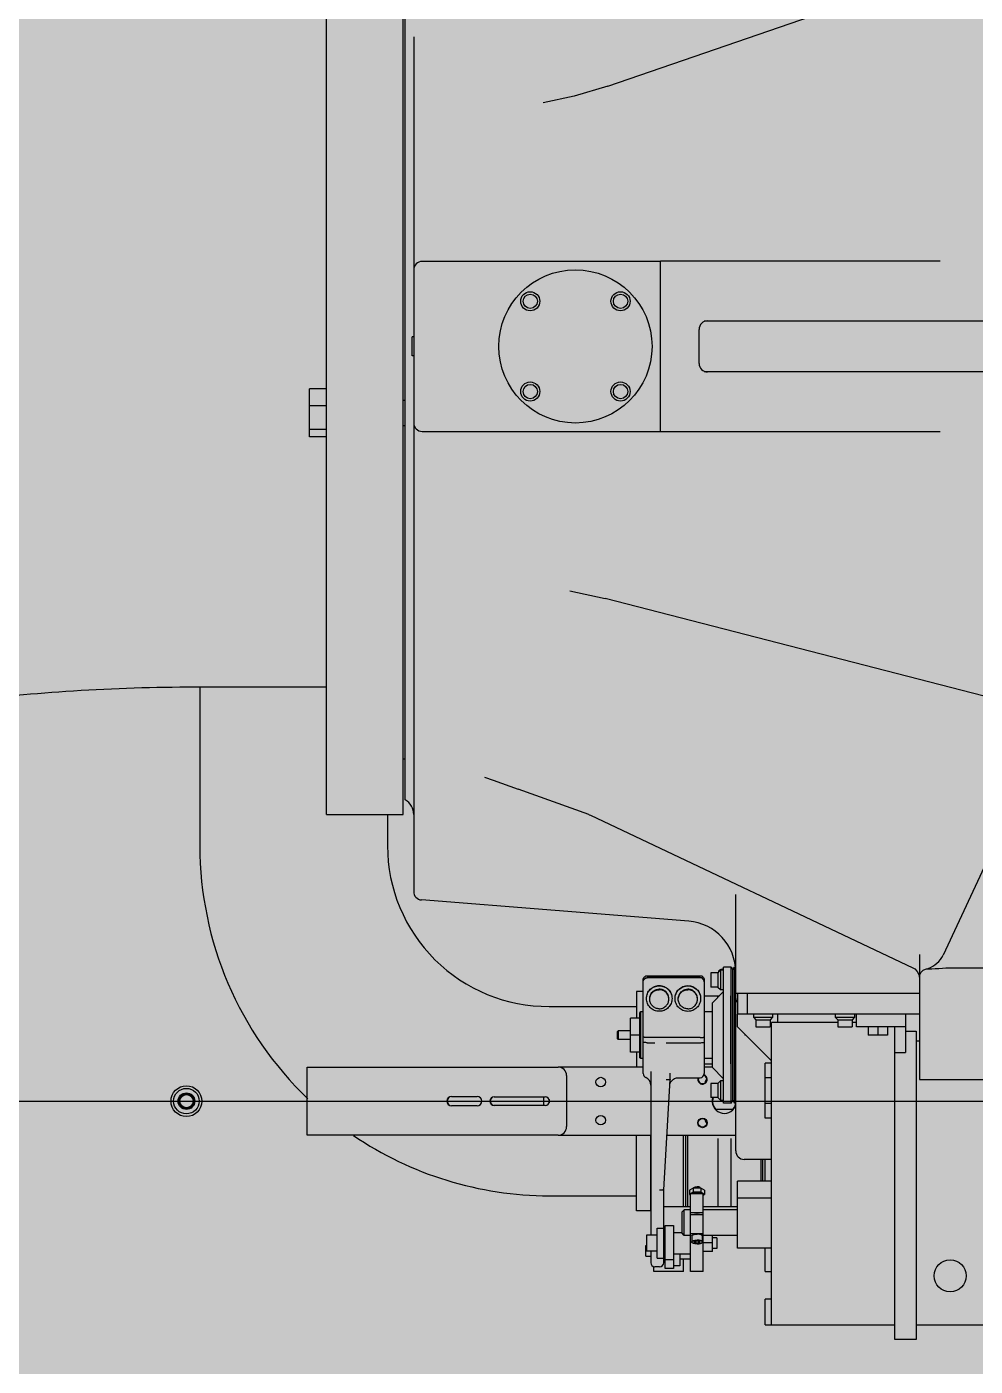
# Model space of a CAD drawing. Extents: x -18489 to 195597, y -1599 to 112111.
# Drawn here: x -16879.6 to -16808.9, y 2429.8 to 2529.6 of the extents above; entities that cross this region are included whole.
import ezdxf

# ---------------------------------------------------------------- set-up
doc = ezdxf.new("R2010")
doc.units = 0
doc.header["$LTSCALE"] = 100
for name, color, linetype in [('188K-SM-03-F10-MECH-EQ-Y2257103$0$0 Xref', 8, 'Continuous'), ('188K-SM-03-F10-MECH-EQ-Y2257103$0$M-EQU-FOUNDATION', 8, 'Continuous'), ('188K-SM-03-F10-MECH-EQ-Y2257103$0$Micron CUP L10 HVAC EQU$0$M-MECH-EQU', 136, 'Continuous'), ('188K-SM-03-F10-MECH-EQ-Y2257103$0$Micron CUP L10 HVAC EQU$0$M-PHASE1 AREA', 252, 'Continuous')]:
    doc.layers.add(name, color=color, linetype=linetype)
pattern_1 = [(50, (4473.52, 709.2), (54.6554, -4.78173), [5.715, -62.865]), (355, (4473.52, 709.2), (-10.57303, 57.31705), [4.572, -50.29218]), (100.45144, (4478.076, 708.8), (44.08237, 52.53533), [4.857, -53.42707]), (46.1842, (4473.52, 724.44), (81.32371, -12.6127), [8.5725, -94.2975]), (96.63556, (4480.3, 723.39), (71.22124, 74.22784), [7.2855, -80.14068]), (351.18415, (4473.52, 724.44), (71.22124, 74.22784), [6.858, -75.43792]), (21, (4481.14, 720.63), (45.48432, -30.67956), [5.715, -62.865]), (326, (4481.14, 720.63), (18.54061, 55.25639), [4.572, -50.292]), (71.45144, (4484.93, 718.07), (64.02493, 24.57683), [4.857, -53.42698]), (37.5, (4473.521, 709.2), (0.926581, 25.366512), [0, -49.6824, 0, -51.054, 0, -50.4825]), (7.5, (4473.52, 709.2), (20.0459, 30.054172), [0, -29.1084, 0, -48.5394, 0, -19.2405]), (327.5, (4456.529, 709.2), (40.677179, -1.718623), [0, -19.05, 0, -59.436, 0, -78.867]), (317.5, (4448.91, 709.2), (44.438754, 7.62795), [0, -24.765, 0, -39.4716, 0, -56.007])]

# ---------------------------------------------------------------- blocks, each defined once
blk = doc.blocks.new('188K-SM-03-F10-MECH-EQ-Y2257103$0$Micron CUP L10 HVAC EQU$0$A$C0c53ceb0')
at = {"layer": '188K-SM-03-F10-MECH-EQ-Y2257103$0$Micron CUP L10 HVAC EQU$0$M-PHASE1 AREA'}
for p, q in [((-7141.0308, 15534.56999), (-7141.0308, 16232.33485)), ((-7083.94094, 15534.56999), (-7083.94094, 16232.33485)), ((-7082.3664, 15545.57249), (-7082.3664, 16221.3364)), ((-6931.29708, 16077.4099), (-6585.83538, 16196.44553)), ((-7076.00965, 16114.2195), (-7076.00965, 15940.54431)), ((-6931.29819, 16077.40968), (-6956.32941, 16070.03751)), ((-6979.49704, 16065.02701), (-6979.48696, 16065.02887)), ((-6956.32941, 16070.03751), (-6979.49664, 16065.02708)), ((-6892.06687, 15946.8059), (-7069.66634, 15946.8059)), ((-6683.81383, 15946.88762), (-6892.06687, 15946.88762)), ((-6892.06687, 15820.10299), (-6892.06687, 15946.8059)), ((-7075.92793, 15940.54431), (-7075.92793, 15826.36459)), ((-6859.59757, 15902.4844), (-6293.513, 15902.4844)), ((-6863.38165, 15870.76781), (-6863.38165, 15896.14108)), ((-7076.00965, 15890.59702), (-7077.02459, 15890.59702)), ((-7077.02459, 15876.31191), (-7077.02459, 15890.59698)), ((-7076.00965, 15876.31187), (-7077.02459, 15876.31187)), ((-6293.5129, 15864.42449), (-6859.59754, 15864.42449)), ((-7153.71744, 15816.09382), (-7153.71744, 15851.76637)), ((-7141.0308, 15851.76637), (-7153.71744, 15851.76637)), ((-7083.94094, 15843.44507), (-7082.3664, 15843.44507)), ((-7141.0308, 15839.25853), (-7153.71744, 15839.25853)), ((-7083.94094, 15824.41512), (-7082.3664, 15824.41512)), ((-7076.00965, 15826.36459), (-7076.00965, 15477.25689)), ((-7141.0308, 15821.42226), (-7153.71744, 15821.42226)), ((-7141.0308, 15816.09382), (-7153.71744, 15816.09382)), ((-7069.66634, 15820.10299), (-6892.06687, 15820.10299)), ((-6892.06687, 15820.02127), (-6683.81383, 15820.02127)), ((-6959.62598, 15701.37732), (-6959.62274, 15701.37672)), ((-6959.62598, 15701.37732), (-6933.28626, 15695.60954)), ((-6534.14309, 15592.58208), (-6933.28494, 15695.60986)), ((-7244.66422, 15629.70178), (-7238.14394, 15629.71974)), ((-7238.14394, 15629.71974), (-7141.0308, 15629.71974)), ((-7235.35144, 15629.71974), (-7235.35144, 15511.30448)), ((-6598.03531, 15609.07415), (-6681.60106, 15429.86683)), ((-7082.35261, 15575.77657), (-7083.94094, 15575.77657)), ((-7023.20309, 15562.45642), (-7016.86494, 15560.21265)), ((-7016.86494, 15560.21265), (-6998.27358, 15553.60452)), ((-6984.90041, 15548.80283), (-6998.27358, 15553.60452)), ((-6945.53385, 15534.56003), (-6984.90041, 15548.80283)), ((-7141.0308, 15534.56998), (-7083.94094, 15534.56998)), ((-7095.49877, 15534.56998), (-7095.49877, 15511.30448)), ((-6945.53389, 15534.56005), (-6945.21828, 15534.44158)), ((-6945.21828, 15534.44158), (-6944.29679, 15534.04495)), ((-6944.29676, 15534.04493), (-6704.09231, 15420.39119)), ((-6836.06806, 15283.88406), (-6836.06806, 15474.91877)), ((-6871.10937, 15455.0902), (-7070.16944, 15470.92787)), ((-6699.06071, 15430.38593), (-6699.06071, 15337.16793)), ((-6901.9117, 15414.49723), (-6862.58313, 15414.49723)), ((-6862.58313, 15413.05444), (-6901.9117, 15413.05444)), ((-6862.58313, 15412.89311), (-6901.9117, 15412.89311)), ((-6854.59055, 15416.71313), (-6854.59055, 15406.05636)), ((-6849.26216, 15416.71313), (-6854.59055, 15416.71313)), ((-6849.26216, 15416.71313), (-6847.48603, 15418.51463)), ((-6849.26216, 15416.71313), (-6849.26216, 15406.05636)), ((-6847.48603, 15418.51463), (-6847.48603, 15404.25486)), ((-6845.07557, 15418.51463), (-6847.48603, 15418.51463)), ((-6846.12696, 15419.32638), (-6845.07557, 15419.32638)), ((-6839.39673, 15420.89972), (-6845.07557, 15420.89972)), ((-6845.07557, 15319.40676), (-6845.07557, 15420.8996)), ((-6839.39673, 15420.89972), (-6838.22479, 15418.86986)), ((-6839.39673, 15319.40664), (-6839.39673, 15420.89972)), ((-6838.22479, 15418.86986), (-6837.05285, 15420.89972)), ((-6838.22479, 15321.4365), (-6838.22479, 15418.86986)), ((-6837.05285, 15319.40664), (-6837.05285, 15420.89972)), ((-6836.06806, 15420.89972), (-6837.05285, 15420.89972)), ((-6704.06297, 15420.37731), (-6702.6874, 15419.51802)), ((-6702.6874, 15419.51802), (-6700.78162, 15417.51446)), ((-6700.78162, 15417.51446), (-6699.59532, 15415.26376)), ((-6699.59532, 15415.26376), (-6699.10956, 15413.256)), ((-6671.48726, 15420.46253), (-6463.08967, 15420.44519)), ((-6904.95649, 15402.70689), (-6909.87031, 15402.70689)), ((-6909.87031, 15402.70689), (-6909.87031, 15382.83981)), ((-6904.95649, 15341.4816), (-6904.95649, 15411.45244)), ((-6859.53834, 15411.45244), (-6859.53834, 15341.4816)), ((-6849.26216, 15406.05636), (-6854.59055, 15406.05636)), ((-6845.29852, 15402.40802), (-6853.44875, 15394.25779)), ((-6849.26216, 15406.05636), (-6847.48603, 15404.25486)), ((-6847.48603, 15404.25486), (-6845.07557, 15404.25486)), ((-6859.53834, 15399.5351), (-6848.17144, 15399.5351)), ((-6853.44875, 15346.04857), (-6853.44875, 15394.25779)), ((-6849.29862, 15398.40791), (-6849.29862, 15399.5351)), ((-6839.78365, 15348.75697), (-6839.78365, 15399.5351)), ((-6836.06806, 15401.3623), (-6699.06071, 15401.3623)), ((-6834.72328, 15401.3623), (-6834.72328, 15385.88461)), ((-6827.61876, 15401.3623), (-6827.61876, 15385.88461)), ((-6975.12557, 15391.58247), (-6909.87031, 15391.58247)), ((-6914.5349, 15357.46654), (-6914.5349, 15382.83981)), ((-6907.43038, 15382.83981), (-6914.5349, 15382.83981)), ((-6906.66919, 15387.55924), (-6907.43038, 15387.11977)), ((-6907.43038, 15353.18717), (-6907.43038, 15387.11919)), ((-6906.66919, 15352.74712), (-6906.66919, 15387.55924)), ((-6904.95649, 15387.55924), (-6906.66919, 15387.55924)), ((-6853.44875, 15387.55924), (-6859.53834, 15387.55924)), ((-6834.82477, 15376.36963), (-6834.82477, 15385.88461)), ((-6699.06071, 15385.88461), (-6834.82477, 15385.88461)), ((-6822.92471, 15385.88461), (-6822.92471, 15383.47415)), ((-6822.92471, 15383.47415), (-6821.1232, 15381.69802)), ((-6822.92471, 15383.47415), (-6808.66493, 15383.47415)), ((-6808.66493, 15383.47415), (-6810.46643, 15381.69802)), ((-6808.66493, 15385.88461), (-6808.66493, 15383.47415)), ((-6804.69401, 15379.54129), (-6804.69401, 15385.88461)), ((-6761.85124, 15385.88461), (-6761.85124, 15383.47415)), ((-6761.85124, 15383.47415), (-6760.04974, 15381.69802)), ((-6761.85124, 15383.47415), (-6747.59147, 15383.47415)), ((-6747.59147, 15383.47415), (-6749.39297, 15381.69802)), ((-6747.59147, 15385.88461), (-6747.59147, 15383.47415)), ((-6746.01832, 15376.36963), (-6746.01832, 15385.88461)), ((-6709.54425, 15385.88461), (-6709.54425, 15357.33968)), ((-6923.54241, 15373.32738), (-6924.30361, 15372.56618)), ((-6924.30361, 15372.56618), (-6924.30361, 15367.74018)), ((-6923.54241, 15373.32738), (-6923.54241, 15366.97898)), ((-6914.5349, 15373.32738), (-6923.54241, 15373.32738)), ((-6834.82477, 15376.36963), (-6809.4515, 15350.99636)), ((-6821.1232, 15381.69802), (-6821.1232, 15376.36963)), ((-6821.1232, 15381.69802), (-6810.46643, 15381.69802)), ((-6821.12306, 15376.36963), (-6810.46658, 15376.36963)), ((-6810.46643, 15381.69802), (-6810.46643, 15376.36963)), ((-6809.4515, 15154.35351), (-6809.4515, 15379.54129)), ((-6760.04974, 15379.54129), (-6809.4515, 15379.54129)), ((-6760.04974, 15381.69802), (-6760.04974, 15376.36963)), ((-6760.04974, 15381.69802), (-6749.39297, 15381.69802)), ((-6760.0496, 15376.36963), (-6749.39311, 15376.36963)), ((-6749.39297, 15381.69802), (-6749.39297, 15376.36963)), ((-6746.01832, 15379.54129), (-6749.39297, 15379.54129)), ((-6709.54425, 15376.36963), (-6746.01832, 15376.36963)), ((-6737.28992, 15376.36963), (-6737.28992, 15370.20393)), ((-6730.16003, 15376.36963), (-6730.16003, 15370.20393)), ((-6723.03014, 15376.36963), (-6723.03014, 15370.20393)), ((-6717.47339, 15143.25271), (-6717.47339, 15376.36963)), ((-6709.54425, 15373.19797), (-6701.6151, 15373.19797)), ((-6701.6151, 15373.19797), (-6701.6151, 15143.25271)), ((-6923.54241, 15366.97898), (-6924.30361, 15367.74018)), ((-6914.5349, 15366.97898), (-6923.54241, 15366.97898)), ((-6907.43038, 15370.15318), (-6914.5349, 15370.15318)), ((-6862.58313, 15368.47267), (-6901.9117, 15368.47267)), ((-6901.9117, 15364.56649), (-6896.80802, 15364.56649)), ((-6887.47795, 15364.56649), (-6862.58313, 15364.56649)), ((-6829.26802, 15370.81288), (-6829.26802, 15370.20393)), ((-6828.65907, 15370.20393), (-6829.26802, 15370.20393)), ((-6723.03014, 15370.20393), (-6737.28992, 15370.20393)), ((-6701.6151, 15366.06174), (-6699.06071, 15366.06174)), ((-6907.43038, 15357.46654), (-6914.5349, 15357.46654)), ((-6909.87031, 15357.46654), (-6909.87031, 15346.37822)), ((-6906.66919, 15352.74712), (-6907.43038, 15353.18659)), ((-6904.95649, 15352.74712), (-6906.66919, 15352.74712)), ((-6853.44875, 15352.74712), (-6859.53834, 15352.74712)), ((-6717.47339, 15357.33968), (-6709.54425, 15357.33968)), ((-7155.34087, 15295.63168), (-7155.34087, 15346.37822)), ((-7155.34087, 15346.37822), (-6968.3627, 15346.37822)), ((-6904.95649, 15346.37822), (-6968.3627, 15346.37822)), ((-6899.37437, 15343.16742), (-6899.37437, 15221.09771)), ((-6859.53834, 15348.75697), (-6853.44875, 15348.75697)), ((-6853.44875, 15346.37822), (-6859.53834, 15346.37822)), ((-6845.29852, 15337.89834), (-6853.44875, 15346.04857)), ((-6809.4515, 15349.3471), (-6814.20899, 15349.3471)), ((-6814.20899, 15308.24443), (-6814.20899, 15349.34507)), ((-6962.01938, 15340.03491), (-6962.01938, 15301.975)), ((-6889.73253, 15254.99014), (-6884.91161, 15337.06606)), ((-6885.12628, 15333.41134), (-6885.04304, 15333.76627)), ((-6885.04304, 15333.76627), (-6884.87449, 15334.29245)), ((-6884.91161, 15337.06665), (-6884.91161, 15341.93555)), ((-6884.87449, 15334.29245), (-6884.63495, 15334.85575)), ((-6884.63495, 15334.85575), (-6884.32263, 15335.4252)), ((-6884.32263, 15335.4252), (-6883.94376, 15335.97258)), ((-6883.94376, 15335.97258), (-6883.49632, 15336.49107)), ((-6883.49632, 15336.49107), (-6882.9797, 15336.97154)), ((-6882.9797, 15336.97154), (-6882.39454, 15337.40369)), ((-6882.39454, 15337.40369), (-6881.74297, 15337.77636)), ((-6881.74297, 15337.77636), (-6881.02876, 15338.07764)), ((-6881.02876, 15338.07764), (-6880.25765, 15338.29508)), ((-6880.25765, 15338.29508), (-6879.43789, 15338.41586)), ((-6879.43789, 15338.41586), (-6878.92517, 15338.43662)), ((-6878.92517, 15338.43659), (-6862.58313, 15338.43659)), ((-6854.59055, 15334.25), (-6854.59055, 15323.59323)), ((-6849.26216, 15334.25), (-6854.59055, 15334.25)), ((-6849.26216, 15334.25), (-6847.48603, 15336.0515)), ((-6849.26216, 15334.25), (-6849.26216, 15323.59323)), ((-6847.48603, 15336.0515), (-6847.48603, 15321.79173)), ((-6845.07557, 15336.0515), (-6847.48603, 15336.0515)), ((-6809.4515, 15338.30972), (-6814.20899, 15338.30972)), ((-6699.06071, 15337.16793), (-6456.74597, 15337.16793)), ((-7047.78103, 15324.55721), (-7028.75108, 15324.55721)), ((-7016.06444, 15324.17661), (-6978.00454, 15324.17661)), ((-6978.97922, 15317.82515), (-6978.98192, 15324.18445)), ((-6849.26216, 15323.59323), (-6854.59055, 15323.59323)), ((-6849.26216, 15323.59323), (-6847.48603, 15321.79173)), ((-8809.19869, 15321.00495), (-3683.5878, 15321.00495)), ((-7028.75108, 15317.4527), (-7047.78103, 15317.4527)), ((-6978.00454, 15317.8333), (-7016.06444, 15317.8333)), ((-6975.12557, 15322.29542), (-6975.12557, 15319.71449)), ((-6838.50864, 15314.66164), (-6850.57363, 15314.66164)), ((-6847.48603, 15321.79173), (-6845.07557, 15321.79173)), ((-6839.39673, 15319.40664), (-6845.07557, 15319.40664)), ((-6839.39673, 15319.40664), (-6838.22479, 15321.4365)), ((-6838.22479, 15321.4365), (-6837.05285, 15319.40664)), ((-6836.06806, 15319.40664), (-6837.05285, 15319.40664)), ((-6809.4515, 15319.27977), (-6814.20899, 15319.27977)), ((-6809.4515, 15308.2424), (-6814.20899, 15308.2424)), ((-6968.3627, 15295.63168), (-7155.34087, 15295.63168)), ((-6968.3627, 15295.63168), (-6899.37437, 15295.63168)), ((-6909.87031, 15239.30302), (-6909.87031, 15295.63168)), ((-6899.37437, 15239.30302), (-6899.37437, 15295.63168)), ((-6887.34535, 15295.63168), (-6836.06806, 15295.63168)), ((-6874.91863, 15242.47481), (-6874.91863, 15295.63168)), ((-6873.3328, 15242.47481), (-6873.3328, 15295.63168)), ((-6871.69053, 15242.47481), (-6871.69053, 15295.63168)), ((-6849.29862, 15293.25294), (-6849.29862, 15242.47481)), ((-6839.78365, 15293.25294), (-6839.78365, 15242.47481)), ((-6809.4515, 15277.54074), (-6829.72474, 15277.54074)), ((-6817.39173, 15277.54074), (-6817.39173, 15261.40334)), ((-6815.75646, 15261.40334), (-6815.75646, 15277.54074)), ((-6814.17063, 15261.40334), (-6814.17063, 15277.54074)), ((-6889.73253, 15200.61761), (-6889.73253, 15254.99073)), ((-6867.63883, 15256.20162), (-6870.38557, 15254.57446)), ((-6870.38557, 15254.57446), (-6870.38557, 15251.47486)), ((-6867.63883, 15253.10202), (-6869.49389, 15252.00309)), ((-6867.63883, 15256.20162), (-6867.63883, 15253.10202)), ((-6862.14536, 15256.20162), (-6867.63883, 15256.20162)), ((-6862.14536, 15253.10202), (-6867.63883, 15253.10202)), ((-6867.30256, 15256.31501), (-6867.30256, 15256.20162)), ((-6862.48164, 15256.31501), (-6862.48164, 15256.20162)), ((-6859.39862, 15254.57446), (-6862.14536, 15256.20162)), ((-6862.14536, 15256.20162), (-6862.14536, 15253.10202)), ((-6860.2903, 15252.00309), (-6862.14536, 15253.10202)), ((-6859.39862, 15254.57446), (-6859.39862, 15251.47486)), ((-6809.4515, 15261.40334), (-6834.82477, 15261.40334)), ((-6834.82477, 15211.44337), (-6834.82477, 15261.40334)), ((-6975.12719, 15250.43001), (-6909.87193, 15250.43001)), ((-6889.73253, 15242.47481), (-6869.71302, 15242.47481)), ((-6869.71302, 15251.87328), (-6870.38557, 15251.47486)), ((-6870.38557, 15251.47486), (-6869.71302, 15251.07644)), ((-6869.71302, 15193.99519), (-6869.71302, 15252.00309)), ((-6860.19804, 15252.00309), (-6869.71302, 15252.00309)), ((-6860.19804, 15193.99519), (-6860.19804, 15252.00309)), ((-6859.39862, 15251.47486), (-6860.19804, 15251.94843)), ((-6860.19804, 15251.00129), (-6859.39862, 15251.47486)), ((-6860.19804, 15242.47481), (-6834.82477, 15242.47481)), ((-6809.4515, 15248.67392), (-6834.82477, 15248.67392)), ((-6899.37437, 15239.30302), (-6909.87031, 15239.30302)), ((-6874.47051, 15239.9883), (-6876.05633, 15238.40247)), ((-6876.05633, 15222.54418), (-6876.05633, 15238.40247)), ((-6874.47051, 15220.95835), (-6874.47051, 15239.9883)), ((-6869.71302, 15239.9883), (-6874.47051, 15239.9883)), ((-6860.19804, 15237.69724), (-6869.71302, 15237.69724)), ((-6860.19804, 15236.26666), (-6869.71302, 15236.26666)), ((-6834.82477, 15239.9883), (-6860.19804, 15239.9883)), ((-6894.5027, 15203.98344), (-6894.5027, 15226.31192)), ((-6894.5027, 15226.31192), (-6889.73253, 15226.31192)), ((-6888.74297, 15196.35333), (-6888.74297, 15228.20561)), ((-6888.74297, 15228.20561), (-6882.39965, 15228.20561)), ((-6882.39965, 15228.20561), (-6882.39965, 15196.35333)), ((-6882.39965, 15223.14026), (-6876.05633, 15223.14026)), ((-6874.47051, 15220.95835), (-6876.05633, 15222.54418)), ((-6903.00275, 15205.44669), (-6903.00275, 15213.37584)), ((-6903.00275, 15213.37584), (-6902.44454, 15213.37584)), ((-6902.44454, 15221.09771), (-6902.44454, 15209.19764)), ((-6894.5027, 15221.09771), (-6902.44454, 15221.09771)), ((-6888.74297, 15222.1951), (-6889.35193, 15222.1951)), ((-6869.71302, 15220.95835), (-6874.47051, 15220.95835)), ((-6860.19804, 15222.19924), (-6869.71302, 15222.19924)), ((-6868.85033, 15220.55039), (-6868.85033, 15216.02021)), ((-6866.03474, 15216.69711), (-6867.17738, 15216.02021)), ((-6867.17738, 15216.02021), (-6866.03474, 15215.34331)), ((-6866.03474, 15216.69711), (-6866.03474, 15215.34331)), ((-6863.74945, 15216.69711), (-6866.03474, 15216.69711)), ((-6866.03474, 15215.34331), (-6863.74945, 15215.34331)), ((-6862.60681, 15216.02021), (-6863.74945, 15216.69711)), ((-6863.74945, 15216.69711), (-6863.74945, 15215.34331)), ((-6863.74945, 15215.34331), (-6862.60681, 15216.02021)), ((-6860.93387, 15220.55039), (-6860.93387, 15216.02021)), ((-6834.82477, 15220.95835), (-6860.19804, 15220.95835)), ((-6853.44875, 15215.39934), (-6860.19804, 15215.39934)), ((-6853.44875, 15209.05603), (-6853.44875, 15220.95835)), ((-6850.09948, 15219.11225), (-6853.44875, 15219.11225)), ((-6850.09948, 15219.11225), (-6850.09948, 15211.1831)), ((-6903.00275, 15205.44669), (-6899.37437, 15205.44669)), ((-6894.5027, 15209.19764), (-6902.44454, 15209.19764)), ((-6899.37437, 15209.21458), (-6899.37437, 15200.61761)), ((-6894.5027, 15203.98344), (-6889.73253, 15203.98344)), ((-6888.74297, 15208.10025), (-6889.35193, 15208.10025)), ((-6882.39965, 15202.84354), (-6888.74297, 15202.84354)), ((-6882.39965, 15207.1551), (-6869.71302, 15207.1551)), ((-6877.62948, 15207.1551), (-6877.62948, 15198.24702)), ((-6877.62948, 15203.46123), (-6869.71302, 15203.46123)), ((-6874.91863, 15194.13879), (-6874.91863, 15203.46123)), ((-6853.44875, 15209.05603), (-6860.19804, 15209.05603)), ((-6850.09948, 15211.1831), (-6853.44875, 15211.1831)), ((-6809.4515, 15211.44337), (-6834.82477, 15211.44337)), ((-6814.17063, 15194.13879), (-6814.17063, 15211.44337)), ((-6897.18368, 15194.13879), (-6897.18368, 15197.70784)), ((-6874.91863, 15194.1386), (-6897.18368, 15194.1386)), ((-6892.77732, 15197.57256), (-6896.32958, 15197.57256)), ((-6889.73253, 15202.36384), (-6888.74297, 15202.36384)), ((-6882.39965, 15196.35333), (-6888.74297, 15196.35333)), ((-6877.62948, 15198.24702), (-6882.39965, 15198.24702)), ((-6860.19804, 15193.99519), (-6869.71302, 15193.99519)), ((-6814.17063, 15194.1386), (-6809.4515, 15194.1386)), ((-6809.4515, 15173.38346), (-6814.20899, 15173.38346)), ((-6814.20899, 15154.35351), (-6814.20899, 15173.38346)), ((-6814.20899, 15154.35351), (-6717.47339, 15154.35351)), ((-6701.6151, 15154.35351), (-6609.63699, 15154.35351)), ((-6701.6151, 15143.25271), (-6717.47339, 15143.25271))]:
    blk.add_line(p, q, dxfattribs=at)
for centre, radius in [((-6955.50005, 15883.45445), 57.08986), ((-6989.14057, 15917.09497), 7.12989), ((-6989.14057, 15917.09497), 5.32839), ((-6921.85952, 15917.09497), 7.12989), ((-6921.85952, 15917.09497), 5.32839), ((-6989.14057, 15849.81392), 7.12989), ((-6989.14057, 15849.81392), 5.32839), ((-6921.85952, 15849.81392), 7.12989), ((-6921.85952, 15849.81392), 5.32839), ((-7245.34092, 15321.00495), 11.4879), ((-6936.64611, 15335.21399), 3.55226), ((-7245.34092, 15321.00495), 9.51498), ((-7245.34092, 15321.00495), 6.17839), ((-7245.34092, 15321.00495), 5.67682), ((-7245.34092, 15321.00495), 5.29033), ((-7245.34092, 15321.00495), 4.90973), ((-6936.64611, 15306.79592), 3.55226), ((-6860.77829, 15304.7678), 3.55226), ((-6860.77829, 15304.7678), 3.17166), ((-6676.24183, 15190.82759), 11.89372)]:
    blk.add_circle(centre, radius, dxfattribs=at)
for centre, radius, start, end in [((-7069.66634, 15940.54431), 6.2616, 90, 180), ((-6857.03833, 15896.14108), 6.34332, 90, 180), ((-6857.03833, 15870.76781), 6.34332, 180, 270), ((-7069.66634, 15826.36459), 6.2616, 180, 270), ((-7088.69629, 15534.57197), 12.68664, 0, 60.06999585), ((-6974.47616, 15511.30448), 260.87528, 180, 226.26205073), ((-6975.77499, 15511.30448), 119.72378, 180, 270.31079016), ((-7069.66634, 15477.2512), 6.34332, 180, 265.451), ((-6874.12797, 15417.15018), 38.05991, 0, 85.451), ((-6698.84804, 15437.90925), 19.02995, 288.65302278, 334.99993775), ((-6846.12696, 15416.15472), 3.17166, 90, 169.89197358), ((-6692.71405, 15413.18553), 6.44555, 90.43156277, 92.25077166), ((-6845.83677, 15402.94626), 0.7612, 315, 0), ((-6829.01151, 15398.56537), 7.02237, 210.3321547, 214.77861289), ((-6968.3627, 15340.03491), 6.34332, 0, 90), ((-6901.9117, 15341.48138), 3.04479, 180, 246.08346558), ((-6905.71769, 15332.89936), 6.34332, 0, 66.08346558), ((-6860.77829, 15337.24211), 3.55226, 160.03499677, 71.84765396), ((-6860.77829, 15337.24211), 3.17166, 157.53823738, 72.5844872), ((-6862.58313, 15341.48138), 3.04479, 270, 0), ((-6852.66058, 15333.69159), 6.34332, 141.58564406, 171.16716156), ((-6845.83677, 15337.36009), 0.7612, 0, 45), ((-7047.78103, 15321.00495), 3.55226, 90, 270), ((-7047.5273, 15321.00495), 3.55226, 94.16545684, 265.83454316), ((-7028.75108, 15321.00495), 3.55226, 270, 90), ((-7016.06444, 15321.00495), 3.17166, 90, 270), ((-7015.81071, 15321.00495), 3.17166, 94.68569801, 265.31430199), ((-6978.00454, 15321.00495), 3.17166, 270, 90), ((-6844.54113, 15321.00495), 9.12169, 163.34169816, 335.45454546), ((-6844.54113, 15321.00495), 8.75378, 162.73550115, 226.43871552), ((-6844.54113, 15321.00495), 8.75378, 313.56128448, 344.52042816), ((-6852.66058, 15308.31832), 6.34332, 188.83283844, 218.41435594), ((-6974.47616, 15511.30448), 260.87528, 235.84772991, 269.85736929), ((-6968.3627, 15301.975), 6.34332, 270, 0), ((-6829.72474, 15283.88406), 6.34332, 180, 270), ((-6889.35193, 15222.5757), 0.3806, 180, 270), ((-6889.35193, 15207.71965), 0.3806, 90, 180), ((-6896.32958, 15200.61735), 3.04479, 180, 270), ((-6892.77732, 15200.61735), 3.04479, 270, 0)]:
    blk.add_arc(centre, radius, start, end, dxfattribs=at)
for points, knots in [([(-7998.53039, 15738.90054), (-7998.50769, 15741.10988), (-7998.46006, 15743.31912), (-7998.38749, 15745.52824), (-7997.72962, 15765.55535), (-7992.34762, 15805.35349), (-7972.8171, 15861.59428), (-7943.68601, 15911.9367), (-7907.44144, 15955.01975), (-7866.45879, 15990.78427), (-7822.37933, 16020.14166), (-7775.89343, 16044.39298), (-7727.00708, 16064.70314), (-7675.47311, 16081.91635), (-7621.08254, 16096.54278), (-7563.7924, 16108.84623), (-7482.45976, 16122.52288), (-7375.77324, 16133.83241), (-7288.89203, 16137.01027), (-7244.64023, 16137.17185)], [-0.007090964, -0.007090964, -0.007090964, -0.007090964, 0, 0, 0, 0.064284052, 0.127802675, 0.189834336, 0.249817398, 0.307610148, 0.363752779, 0.419333876, 0.475560666, 0.533409799, 0.593518363, 0.656161075, 0.721321658, 0.858033911, 1, 1, 1, 1]), ([(-7549.6045, 15588.58429), (-7547.5677, 15589.34421), (-7545.52325, 15590.08223), (-7543.47113, 15590.7983), (-7535.96217, 15593.4185), (-7518.78544, 15598.66829), (-7490.10288, 15605.7582), (-7456.33203, 15612.44338), (-7404.2535, 15620.54187), (-7333.26696, 15627.50877), (-7274.82689, 15629.5535), (-7244.66422, 15629.70178)], [-0.021561649, -0.021561649, -0.021561649, -0.021561649, 0, 0, 0, 0.078896744, 0.178041664, 0.29299925, 0.420300963, 0.70077071, 1, 1, 1, 1]), ([(-6904.95649, 15411.45244), (-6904.95649, 15411.84861), (-6904.79802, 15412.64929), (-6904.12034, 15413.66112), (-6903.10853, 15414.33879), (-6902.30779, 15414.49709), (-6901.9117, 15414.49712)], [0, 0, 0, 0, 0.25010377, 0.499984488, 0.749945646, 1, 1, 1, 1]), ([(-6904.95649, 15410.01392), (-6904.95649, 15410.40944), (-6904.79804, 15411.20926), (-6904.11999, 15412.21959), (-6903.10825, 15412.89637), (-6902.30773, 15413.05444), (-6901.9117, 15413.05444)], [0, 0, 0, 0, 0.249868797, 0.499770462, 0.749806492, 1, 1, 1, 1]), ([(-6904.95649, 15409.85259), (-6904.95649, 15410.24811), (-6904.79804, 15411.04793), (-6904.11999, 15412.05826), (-6903.10825, 15412.73504), (-6902.30773, 15412.89311), (-6901.9117, 15412.89311)], [0, 0, 0, 0, 0.249868797, 0.499770462, 0.749806492, 1, 1, 1, 1]), ([(-6862.58313, 15414.49723), (-6862.18705, 15414.49723), (-6861.38635, 15414.33876), (-6860.3744, 15413.66113), (-6859.6968, 15412.64918), (-6859.53834, 15411.8485), (-6859.53834, 15411.45244)], [0, 0, 0, 0, 0.250045543, 0.500004959, 0.749967716, 1, 1, 1, 1]), ([(-6859.53834, 15410.01392), (-6859.53834, 15410.40944), (-6859.69679, 15411.20926), (-6860.37484, 15412.21959), (-6861.38657, 15412.89637), (-6862.1871, 15413.05444), (-6862.58313, 15413.05444)], [0, 0, 0, 0, 0.249868797, 0.499770462, 0.749806492, 1, 1, 1, 1]), ([(-6859.53834, 15409.85259), (-6859.53834, 15410.24811), (-6859.69679, 15411.04793), (-6860.37484, 15412.05826), (-6861.38657, 15412.73504), (-6862.1871, 15412.89311), (-6862.58313, 15412.89311)], [0, 0, 0, 0, 0.249868797, 0.499770462, 0.749806492, 1, 1, 1, 1]), ([(-6692.66003, 15419.64328), (-6689.12852, 15419.64328), (-6682.07701, 15420.133), (-6675.01865, 15420.47789), (-6671.48726, 15420.46253)], [0, 0, 0, 0, 0.500006056, 1, 1, 1, 1]), ([(-6902.546, 15397.61094), (-6902.546, 15398.23183), (-6902.42332, 15399.47712), (-6901.87832, 15401.27053), (-6900.99332, 15402.92401), (-6899.80232, 15404.37306), (-6898.35119, 15405.56231), (-6896.69545, 15406.44592), (-6894.89967, 15406.99008), (-6893.65281, 15407.11255), (-6893.03105, 15407.11255)], [0, 0, 0, 0, 0.124913681, 0.249840511, 0.374791599, 0.499774542, 0.624791282, 0.74984159, 0.874911214, 1, 1, 1, 1]), ([(-6902.546, 15397.43751), (-6902.546, 15398.0584), (-6902.42332, 15399.30369), (-6901.87832, 15401.0971), (-6900.99332, 15402.75058), (-6899.80232, 15404.19964), (-6898.35119, 15405.38888), (-6896.69545, 15406.27249), (-6894.89967, 15406.81666), (-6893.65281, 15406.93912), (-6893.03105, 15406.93912)], [0, 0, 0, 0, 0.124913681, 0.249840511, 0.374791599, 0.499774542, 0.624791282, 0.74984159, 0.874911214, 1, 1, 1, 1]), ([(-6900.16094, 15397.32862), (-6900.16094, 15397.79387), (-6900.06901, 15398.72701), (-6899.66062, 15400.07087), (-6898.99746, 15401.30988), (-6898.105, 15402.39571), (-6897.01762, 15403.28684), (-6895.77691, 15403.94897), (-6894.43126, 15404.35671), (-6893.49695, 15404.44849), (-6893.03105, 15404.44849)], [0, 0, 0, 0, 0.124913818, 0.249840763, 0.374791959, 0.499774834, 0.624791987, 0.749840803, 0.874913847, 1, 1, 1, 1]), ([(-6900.16094, 15396.93874), (-6900.16094, 15397.40399), (-6900.06901, 15398.33713), (-6899.66062, 15399.681), (-6898.99746, 15400.92), (-6898.105, 15402.00583), (-6897.01762, 15402.89696), (-6895.77691, 15403.5591), (-6894.43126, 15403.96683), (-6893.49695, 15404.05861), (-6893.03105, 15404.05861)], [0, 0, 0, 0, 0.124913818, 0.249840763, 0.374791959, 0.499774834, 0.624791987, 0.749840803, 0.874913847, 1, 1, 1, 1]), ([(-6893.03105, 15407.11255), (-6892.4093, 15407.11255), (-6891.16244, 15406.99008), (-6889.36665, 15406.44592), (-6887.71091, 15405.56231), (-6886.25979, 15404.37306), (-6885.06879, 15402.92401), (-6884.18379, 15401.27053), (-6883.63879, 15399.47712), (-6883.51611, 15398.23183), (-6883.51611, 15397.61094)], [0, 0, 0, 0, 0.125088786, 0.25015841, 0.375208718, 0.500225458, 0.625208401, 0.750159489, 0.875086319, 1, 1, 1, 1]), ([(-6893.03105, 15406.93912), (-6892.4093, 15406.93912), (-6891.16244, 15406.81666), (-6889.36665, 15406.27249), (-6887.71091, 15405.38888), (-6886.25979, 15404.19964), (-6885.06879, 15402.75058), (-6884.18379, 15401.0971), (-6883.63879, 15399.30369), (-6883.51611, 15398.0584), (-6883.51611, 15397.43751)], [0, 0, 0, 0, 0.125088786, 0.25015841, 0.375208718, 0.500225458, 0.625208401, 0.750159489, 0.875086319, 1, 1, 1, 1]), ([(-6885.90116, 15397.32862), (-6885.90116, 15397.79387), (-6885.9931, 15398.72701), (-6886.40148, 15400.07087), (-6887.06465, 15401.30988), (-6887.95711, 15402.39571), (-6889.04449, 15403.28684), (-6890.28519, 15403.94897), (-6891.63084, 15404.35671), (-6892.56516, 15404.44849), (-6893.03105, 15404.44849)], [0, 0, 0, 0, 0.124913818, 0.249840763, 0.374791959, 0.499774834, 0.624791987, 0.749840803, 0.874913847, 1, 1, 1, 1]), ([(-6885.90116, 15396.93874), (-6885.90116, 15397.40399), (-6885.9931, 15398.33713), (-6886.40148, 15399.681), (-6887.06465, 15400.92), (-6887.95711, 15402.00583), (-6889.04449, 15402.89696), (-6890.28519, 15403.5591), (-6891.63084, 15403.96683), (-6892.56516, 15404.05861), (-6893.03105, 15404.05861)], [0, 0, 0, 0, 0.124913818, 0.249840763, 0.374791959, 0.499774834, 0.624791987, 0.749840803, 0.874913847, 1, 1, 1, 1]), ([(-6881.23245, 15397.58344), (-6881.23245, 15398.20432), (-6881.10977, 15399.44961), (-6880.56477, 15401.24302), (-6879.67977, 15402.8965), (-6878.48877, 15404.34556), (-6877.03765, 15405.5348), (-6875.3819, 15406.41841), (-6873.58612, 15406.96258), (-6872.33926, 15407.08505), (-6871.71751, 15407.08505)], [0, 0, 0, 0, 0.124913681, 0.249840511, 0.374791599, 0.499774542, 0.624791282, 0.74984159, 0.874911214, 1, 1, 1, 1]), ([(-6881.23245, 15397.41001), (-6881.23245, 15398.0309), (-6881.10977, 15399.27619), (-6880.56477, 15401.06959), (-6879.67977, 15402.72307), (-6878.48877, 15404.17213), (-6877.03765, 15405.36137), (-6875.3819, 15406.24498), (-6873.58612, 15406.78915), (-6872.33926, 15406.91162), (-6871.71751, 15406.91162)], [0, 0, 0, 0, 0.124913681, 0.249840511, 0.374791599, 0.499774542, 0.624791282, 0.74984159, 0.874911214, 1, 1, 1, 1]), ([(-6878.84739, 15397.30111), (-6878.84739, 15397.76636), (-6878.75546, 15398.6995), (-6878.34708, 15400.04337), (-6877.68391, 15401.28238), (-6876.79145, 15402.36821), (-6875.70407, 15403.25933), (-6874.46336, 15403.92147), (-6873.11772, 15404.3292), (-6872.1834, 15404.42099), (-6871.71751, 15404.42099)], [0, 0, 0, 0, 0.124913818, 0.249840763, 0.374791959, 0.499774834, 0.624791987, 0.749840803, 0.874913847, 1, 1, 1, 1]), ([(-6878.84739, 15396.91123), (-6878.84739, 15397.37649), (-6878.75546, 15398.30963), (-6878.34708, 15399.65349), (-6877.68391, 15400.8925), (-6876.79145, 15401.97833), (-6875.70407, 15402.86945), (-6874.46336, 15403.53159), (-6873.11772, 15403.93933), (-6872.1834, 15404.03111), (-6871.71751, 15404.03111)], [0, 0, 0, 0, 0.124913818, 0.249840763, 0.374791959, 0.499774834, 0.624791987, 0.749840803, 0.874913847, 1, 1, 1, 1]), ([(-6871.71751, 15407.08505), (-6871.09575, 15407.08505), (-6869.84889, 15406.96258), (-6868.05311, 15406.41841), (-6866.39736, 15405.5348), (-6864.94624, 15404.34556), (-6863.75524, 15402.8965), (-6862.87024, 15401.24302), (-6862.32524, 15399.44961), (-6862.20256, 15398.20432), (-6862.20256, 15397.58344)], [0, 0, 0, 0, 0.125088786, 0.25015841, 0.375208718, 0.500225458, 0.625208401, 0.750159489, 0.875086319, 1, 1, 1, 1]), ([(-6871.71751, 15406.91162), (-6871.09575, 15406.91162), (-6869.84889, 15406.78915), (-6868.05311, 15406.24498), (-6866.39736, 15405.36137), (-6864.94624, 15404.17213), (-6863.75524, 15402.72307), (-6862.87024, 15401.06959), (-6862.32524, 15399.27619), (-6862.20256, 15398.0309), (-6862.20256, 15397.41001)], [0, 0, 0, 0, 0.125088786, 0.25015841, 0.375208718, 0.500225458, 0.625208401, 0.750159489, 0.875086319, 1, 1, 1, 1]), ([(-6864.58762, 15397.30111), (-6864.58762, 15397.76636), (-6864.67955, 15398.6995), (-6865.08794, 15400.04337), (-6865.7511, 15401.28238), (-6866.64356, 15402.36821), (-6867.73094, 15403.25933), (-6868.97165, 15403.92147), (-6870.3173, 15404.3292), (-6871.25161, 15404.42099), (-6871.71751, 15404.42099)], [0, 0, 0, 0, 0.124913818, 0.249840763, 0.374791959, 0.499774834, 0.624791987, 0.749840803, 0.874913847, 1, 1, 1, 1]), ([(-6864.58762, 15396.91123), (-6864.58762, 15397.37649), (-6864.67955, 15398.30963), (-6865.08794, 15399.65349), (-6865.7511, 15400.8925), (-6866.64356, 15401.97833), (-6867.73094, 15402.86945), (-6868.97165, 15403.53159), (-6870.3173, 15403.93933), (-6871.25161, 15404.03111), (-6871.71751, 15404.03111)], [0, 0, 0, 0, 0.124913818, 0.249840763, 0.374791959, 0.499774834, 0.624791987, 0.749840803, 0.874913847, 1, 1, 1, 1]), ([(-6893.03105, 15387.9359), (-6893.65281, 15387.9359), (-6894.89967, 15388.05837), (-6896.69545, 15388.60254), (-6898.35119, 15389.48615), (-6899.80232, 15390.67539), (-6900.99332, 15392.12445), (-6901.87832, 15393.77793), (-6902.42332, 15395.57134), (-6902.546, 15396.81663), (-6902.546, 15397.43751)], [0, 0, 0, 0, 0.125088786, 0.25015841, 0.375208718, 0.500225458, 0.625208401, 0.750159489, 0.875086319, 1, 1, 1, 1]), ([(-6893.03105, 15389.81886), (-6893.49695, 15389.81886), (-6894.43126, 15389.91065), (-6895.77691, 15390.31838), (-6897.01762, 15390.98052), (-6898.105, 15391.87164), (-6898.99746, 15392.95747), (-6899.66062, 15394.19648), (-6900.06901, 15395.54035), (-6900.16094, 15396.47349), (-6900.16094, 15396.93874)], [0, 0, 0, 0, 0.125086153, 0.250159197, 0.375208013, 0.500225167, 0.625208041, 0.750159237, 0.875086182, 1, 1, 1, 1]), ([(-6883.51611, 15397.43751), (-6883.51611, 15396.81663), (-6883.63879, 15395.57134), (-6884.18379, 15393.77793), (-6885.06879, 15392.12445), (-6886.25979, 15390.67539), (-6887.71091, 15389.48615), (-6889.36665, 15388.60254), (-6891.16244, 15388.05837), (-6892.4093, 15387.9359), (-6893.03105, 15387.9359)], [0, 0, 0, 0, 0.124913681, 0.249840511, 0.374791599, 0.499774542, 0.624791282, 0.74984159, 0.874911214, 1, 1, 1, 1]), ([(-6893.03105, 15389.81886), (-6892.56516, 15389.81886), (-6891.63084, 15389.91065), (-6890.28519, 15390.31838), (-6889.04449, 15390.98052), (-6887.95711, 15391.87164), (-6887.06465, 15392.95747), (-6886.40148, 15394.19648), (-6885.9931, 15395.54035), (-6885.90116, 15396.47349), (-6885.90116, 15396.93874)], [0, 0, 0, 0, 0.125086153, 0.250159197, 0.375208013, 0.500225167, 0.625208041, 0.750159237, 0.875086182, 1, 1, 1, 1]), ([(-6871.71751, 15387.9084), (-6872.33926, 15387.9084), (-6873.58612, 15388.03087), (-6875.3819, 15388.57504), (-6877.03765, 15389.45864), (-6878.48877, 15390.64789), (-6879.67977, 15392.09694), (-6880.56477, 15393.75042), (-6881.10977, 15395.54383), (-6881.23245, 15396.78912), (-6881.23245, 15397.41001)], [0, 0, 0, 0, 0.125088786, 0.25015841, 0.375208718, 0.500225458, 0.625208401, 0.750159489, 0.875086319, 1, 1, 1, 1]), ([(-6871.71751, 15389.79136), (-6872.1834, 15389.79136), (-6873.11772, 15389.88314), (-6874.46336, 15390.29088), (-6875.70407, 15390.95301), (-6876.79145, 15391.84414), (-6877.68391, 15392.92997), (-6878.34708, 15394.16898), (-6878.75546, 15395.51284), (-6878.84739, 15396.44598), (-6878.84739, 15396.91123)], [0, 0, 0, 0, 0.125086153, 0.250159197, 0.375208013, 0.500225167, 0.625208041, 0.750159237, 0.875086182, 1, 1, 1, 1]), ([(-6862.20256, 15397.41001), (-6862.20256, 15396.78912), (-6862.32524, 15395.54383), (-6862.87024, 15393.75042), (-6863.75524, 15392.09694), (-6864.94624, 15390.64789), (-6866.39736, 15389.45864), (-6868.05311, 15388.57504), (-6869.84889, 15388.03087), (-6871.09575, 15387.9084), (-6871.71751, 15387.9084)], [0, 0, 0, 0, 0.124913681, 0.249840511, 0.374791599, 0.499774542, 0.624791282, 0.74984159, 0.874911214, 1, 1, 1, 1]), ([(-6871.71751, 15389.79136), (-6871.25161, 15389.79136), (-6870.3173, 15389.88314), (-6868.97165, 15390.29088), (-6867.73094, 15390.95301), (-6866.64356, 15391.84414), (-6865.7511, 15392.92997), (-6865.08794, 15394.16898), (-6864.67955, 15395.51284), (-6864.58762, 15396.44598), (-6864.58762, 15396.91123)], [0, 0, 0, 0, 0.125086153, 0.250159197, 0.375208013, 0.500225167, 0.625208041, 0.750159237, 0.875086182, 1, 1, 1, 1]), ([(-6835.07261, 15395.01898), (-6835.27662, 15395.36766), (-6835.89141, 15396.72753), (-6836.06806, 15398.24045), (-6836.06806, 15399.31925)], [0, 0, 0, 0, 0.272445619, 1, 1, 1, 1]), ([(-6901.9117, 15368.47267), (-6902.30028, 15368.47267), (-6902.86454, 15368.48127), (-6903.58227, 15368.51269), (-6904.03778, 15368.54313), (-6904.41239, 15368.57992), (-6904.69028, 15368.62015), (-6904.85947, 15368.66043), (-6904.93718, 15368.69539), (-6904.95649, 15368.71866), (-6904.95649, 15368.72833)], [0, 0, 0, 0, 0.378562429, 0.549662184, 0.699800639, 0.823414797, 0.915870064, 0.974220996, 0.990580469, 1, 1, 1, 1]), ([(-6901.9117, 15364.56649), (-6902.30039, 15364.56649), (-6903.01991, 15364.5864), (-6903.86538, 15364.65936), (-6904.41421, 15364.75342), (-6904.66792, 15364.81687), (-6904.81946, 15364.87752), (-6904.90422, 15364.92325), (-6904.95649, 15364.97717), (-6904.95649, 15365.01219)], [0, 0, 0, 0, 0.372247145, 0.68901248, 0.811798248, 0.904889644, 0.939615468, 0.966459883, 1, 1, 1, 1]), ([(-6896.80802, 15364.56649), (-6896.67665, 15364.5665), (-6896.48872, 15364.53682), (-6896.35494, 15364.41602), (-6896.32958, 15364.3799)], [0, 0, 0, 0, 0.748511533, 1, 1, 1, 1]), ([(-6887.9564, 15364.3799), (-6887.93144, 15364.41632), (-6887.79657, 15364.53632), (-6887.60931, 15364.56651), (-6887.47795, 15364.56649)], [0, 0, 0, 0, 0.251551442, 1, 1, 1, 1]), ([(-6862.58313, 15368.47267), (-6862.19455, 15368.47267), (-6861.63028, 15368.48127), (-6860.91255, 15368.51269), (-6860.45705, 15368.54313), (-6860.08244, 15368.57992), (-6859.80454, 15368.62015), (-6859.63535, 15368.66043), (-6859.55765, 15368.69539), (-6859.53834, 15368.71866), (-6859.53834, 15368.72833)], [0, 0, 0, 0, 0.378562429, 0.549662184, 0.699800639, 0.823414797, 0.915870064, 0.974220996, 0.990580469, 1, 1, 1, 1]), ([(-6862.58313, 15364.56649), (-6862.19444, 15364.56649), (-6861.47492, 15364.5864), (-6860.62944, 15364.65936), (-6860.08061, 15364.75342), (-6859.8269, 15364.81687), (-6859.67537, 15364.87752), (-6859.59061, 15364.92325), (-6859.53834, 15364.97717), (-6859.53834, 15365.01219)], [0, 0, 0, 0, 0.372247145, 0.68901248, 0.811798248, 0.904889644, 0.939615468, 0.966459883, 1, 1, 1, 1]), ([(-6884.91161, 15337.06606), (-6884.91161, 15337.0566), (-6884.93465, 15337.0337), (-6884.97687, 15337.00103), (-6885.05218, 15336.96388), (-6885.20366, 15336.91792), (-6885.46013, 15336.88014), (-6886.00818, 15336.82272), (-6886.85235, 15336.78873), (-6887.56903, 15336.79444), (-6887.9564, 15336.80566)], [0, 0, 0, 0, 0.009185688, 0.027590296, 0.05433904, 0.088832854, 0.181458765, 0.304665231, 0.623999379, 1, 1, 1, 1]), ([(-6889.73253, 15254.99073), (-6889.73253, 15254.98136), (-6889.75476, 15254.95852), (-6889.79635, 15254.92597), (-6889.87063, 15254.88888), (-6890.02132, 15254.84271), (-6890.27736, 15254.80466), (-6890.8257, 15254.74697), (-6891.67115, 15254.71281), (-6892.38911, 15254.7185), (-6892.77732, 15254.72974)], [0, 0, 0, 0, 0.009084409, 0.027190776, 0.053604447, 0.087867578, 0.180327543, 0.303528242, 0.623243627, 1, 1, 1, 1]), ([(-6867.30847, 15252.61215), (-6867.45576, 15252.57554), (-6867.7333, 15252.49699), (-6868.11581, 15252.35424), (-6868.43734, 15252.1951), (-6868.62187, 15252.07), (-6868.70005, 15252.00421)], [0, 0, 0, 0, 0.297671009, 0.565149734, 0.799606676, 1, 1, 1, 1]), ([(-6864.8921, 15252.88072), (-6865.10655, 15252.88072), (-6865.53088, 15252.86943), (-6866.15403, 15252.81882), (-6866.74636, 15252.73593), (-6867.12668, 15252.65734), (-6867.30847, 15252.61215)], [0, 0, 0, 0, 0.264035361, 0.522329681, 0.769367946, 1, 1, 1, 1]), ([(-6867.30256, 15256.31501), (-6867.30256, 15256.32852), (-6867.30058, 15256.35584), (-6867.28857, 15256.41107), (-6867.25749, 15256.48057), (-6867.19809, 15256.55959), (-6867.11696, 15256.63565), (-6867.01489, 15256.70834), (-6866.89276, 15256.7772), (-6866.75163, 15256.84165), (-6866.59278, 15256.9011), (-6866.41769, 15256.955), (-6866.22801, 15257.00282), (-6866.02552, 15257.0441), (-6865.73639, 15257.09062), (-6865.35741, 15257.12921), (-6865.04894, 15257.13943), (-6864.8921, 15257.13943)], [0, 0, 0, 0, 0.015050095, 0.030369737, 0.062740545, 0.098838923, 0.139748737, 0.186065093, 0.238023993, 0.295607774, 0.358615675, 0.426710662, 0.499450135, 0.576308418, 0.65669323, 0.825394378, 1, 1, 1, 1]), ([(-6862.48164, 15256.31501), (-6862.48164, 15256.32852), (-6862.48362, 15256.35584), (-6862.49562, 15256.41107), (-6862.5267, 15256.48057), (-6862.5861, 15256.55959), (-6862.66723, 15256.63565), (-6862.7693, 15256.70834), (-6862.89143, 15256.7772), (-6863.03256, 15256.84165), (-6863.19141, 15256.9011), (-6863.3665, 15256.955), (-6863.55618, 15257.00282), (-6863.75867, 15257.0441), (-6864.0478, 15257.09062), (-6864.42678, 15257.12921), (-6864.73525, 15257.13943), (-6864.8921, 15257.13943)], [0, 0, 0, 0, 0.015050095, 0.030369737, 0.062740545, 0.098838923, 0.139748737, 0.186065093, 0.238023993, 0.295607774, 0.358615675, 0.426710662, 0.499450135, 0.576308418, 0.65669323, 0.825394378, 1, 1, 1, 1]), ([(-6862.47572, 15252.61215), (-6862.65751, 15252.65734), (-6863.03783, 15252.73593), (-6863.63016, 15252.81882), (-6864.25331, 15252.86943), (-6864.67764, 15252.88072), (-6864.8921, 15252.88072)], [0, 0, 0, 0, 0.230632054, 0.477670319, 0.735964639, 1, 1, 1, 1]), ([(-6861.08415, 15252.00421), (-6861.16232, 15252.07), (-6861.34686, 15252.1951), (-6861.66839, 15252.35424), (-6862.05089, 15252.49699), (-6862.32843, 15252.57554), (-6862.47572, 15252.61215)], [0, 0, 0, 0, 0.200393324, 0.434850266, 0.702328991, 1, 1, 1, 1]), ([(-6867.29415, 15236.26822), (-6867.25526, 15236.31794), (-6867.14994, 15236.41361), (-6866.85905, 15236.58585), (-6866.3651, 15236.7506), (-6865.66885, 15236.87147), (-6865.15904, 15236.89885), (-6864.8921, 15236.89885)], [0, 0, 0, 0, 0.074614749, 0.165944175, 0.398261831, 0.684461347, 1, 1, 1, 1]), ([(-6864.8921, 15236.89885), (-6864.62515, 15236.89885), (-6864.11534, 15236.87147), (-6863.41909, 15236.7506), (-6862.92515, 15236.58585), (-6862.63426, 15236.41361), (-6862.52893, 15236.31794), (-6862.49004, 15236.26822)], [0, 0, 0, 0, 0.315538653, 0.60173817, 0.834055825, 0.925385251, 1, 1, 1, 1]), ([(-6868.85033, 15220.55039), (-6868.85033, 15220.5763), (-6868.84588, 15220.62883), (-6868.82601, 15220.70683), (-6868.7931, 15220.78411), (-6868.74739, 15220.86039), (-6868.68909, 15220.93546), (-6868.61844, 15221.00913), (-6868.53569, 15221.08123), (-6868.40507, 15221.17829), (-6868.2117, 15221.29309), (-6867.94451, 15221.41687), (-6867.6379, 15221.52955), (-6867.41875, 15221.59368), (-6867.30354, 15221.62395)], [0, 0, 0, 0, 0.039012118, 0.078968869, 0.120739178, 0.165063618, 0.212533141, 0.263592706, 0.318558126, 0.377636802, 0.508478578, 0.656348748, 0.820594666, 1, 1, 1, 1]), ([(-6868.85033, 15216.02021), (-6868.85033, 15216.04241), (-6868.84707, 15216.08727), (-6868.82736, 15216.17796), (-6868.77633, 15216.29209), (-6868.67878, 15216.42184), (-6868.54556, 15216.54673), (-6868.37795, 15216.6661), (-6868.21532, 15216.7578), (-6868.06986, 15216.82827), (-6867.90683, 15216.89955), (-6867.6848, 15216.98264), (-6867.39729, 15217.07114), (-6867.0858, 15217.14967), (-6866.7533, 15217.21745), (-6866.40296, 15217.27384), (-6866.03811, 15217.31828), (-6865.53344, 15217.36131), (-6865.14965, 15217.374), (-6864.8921, 15217.374)], [0, 0, 0, 0, 0.015049509, 0.030368553, 0.062738117, 0.098835084, 0.139743339, 0.18605786, 0.238014779, 0.266117239, 0.295607275, 0.358612752, 0.426705068, 0.499441754, 0.576297039, 0.656678744, 0.739942004, 0.82540113, 1, 1, 1, 1]), ([(-6864.8921, 15214.66641), (-6865.14965, 15214.66641), (-6865.53344, 15214.6791), (-6866.03811, 15214.72214), (-6866.40296, 15214.76658), (-6866.7533, 15214.82296), (-6867.0858, 15214.89075), (-6867.39729, 15214.96928), (-6867.6848, 15215.05778), (-6867.90683, 15215.14087), (-6868.06986, 15215.21214), (-6868.21532, 15215.28261), (-6868.37795, 15215.37431), (-6868.54556, 15215.49368), (-6868.67878, 15215.61858), (-6868.77633, 15215.74833), (-6868.82736, 15215.86246), (-6868.84707, 15215.95315), (-6868.85033, 15215.99801), (-6868.85033, 15216.02021)], [0, 0, 0, 0, 0.17459887, 0.260057996, 0.343321256, 0.423702961, 0.500558246, 0.573294932, 0.641387248, 0.704392725, 0.733882761, 0.761985221, 0.81394214, 0.860256661, 0.901164916, 0.937261883, 0.969631447, 0.984950491, 1, 1, 1, 1]), ([(-6867.30354, 15221.62395), (-6867.12392, 15221.67115), (-6866.74642, 15221.75317), (-6866.15633, 15221.83957), (-6865.53272, 15221.89239), (-6865.1073, 15221.90419), (-6864.8921, 15221.90419)], [0, 0, 0, 0, 0.228929318, 0.475684076, 0.734715221, 1, 1, 1, 1]), ([(-6862.48066, 15221.62395), (-6862.66027, 15221.67115), (-6863.03778, 15221.75317), (-6863.62786, 15221.83957), (-6864.25147, 15221.89239), (-6864.6769, 15221.90419), (-6864.8921, 15221.90419)], [0, 0, 0, 0, 0.228929318, 0.475684076, 0.734715221, 1, 1, 1, 1]), ([(-6860.93387, 15216.02021), (-6860.93387, 15216.04241), (-6860.93712, 15216.08727), (-6860.95683, 15216.17796), (-6861.00787, 15216.29209), (-6861.10541, 15216.42184), (-6861.23863, 15216.54673), (-6861.40624, 15216.6661), (-6861.56887, 15216.7578), (-6861.71433, 15216.82827), (-6861.87736, 15216.89955), (-6862.09939, 15216.98264), (-6862.3869, 15217.07114), (-6862.69839, 15217.14967), (-6863.03089, 15217.21745), (-6863.38123, 15217.27384), (-6863.74608, 15217.31828), (-6864.25075, 15217.36131), (-6864.63455, 15217.374), (-6864.8921, 15217.374)], [0, 0, 0, 0, 0.015049509, 0.030368553, 0.062738117, 0.098835084, 0.139743339, 0.18605786, 0.238014779, 0.266117239, 0.295607275, 0.358612752, 0.426705068, 0.499441754, 0.576297039, 0.656678744, 0.739942004, 0.82540113, 1, 1, 1, 1]), ([(-6864.8921, 15214.66641), (-6864.63455, 15214.66641), (-6864.25075, 15214.6791), (-6863.74608, 15214.72214), (-6863.38123, 15214.76658), (-6863.03089, 15214.82296), (-6862.69839, 15214.89075), (-6862.3869, 15214.96928), (-6862.09939, 15215.05778), (-6861.87736, 15215.14087), (-6861.71433, 15215.21214), (-6861.56887, 15215.28261), (-6861.40624, 15215.37431), (-6861.23863, 15215.49368), (-6861.10541, 15215.61858), (-6861.00787, 15215.74833), (-6860.95683, 15215.86246), (-6860.93712, 15215.95315), (-6860.93387, 15215.99801), (-6860.93387, 15216.02021)], [0, 0, 0, 0, 0.17459887, 0.260057996, 0.343321256, 0.423702961, 0.500558246, 0.573294932, 0.641387248, 0.704392725, 0.733882761, 0.761985221, 0.81394214, 0.860256661, 0.901164916, 0.937261883, 0.969631447, 0.984950491, 1, 1, 1, 1]), ([(-6860.93387, 15220.55039), (-6860.93387, 15220.5763), (-6860.93831, 15220.62883), (-6860.95818, 15220.70683), (-6860.99109, 15220.78411), (-6861.0368, 15220.86039), (-6861.0951, 15220.93546), (-6861.16575, 15221.00913), (-6861.2485, 15221.08123), (-6861.37912, 15221.17829), (-6861.57249, 15221.29309), (-6861.83969, 15221.41687), (-6862.14629, 15221.52955), (-6862.36545, 15221.59368), (-6862.48066, 15221.62395)], [0, 0, 0, 0, 0.039012118, 0.078968869, 0.120739178, 0.165063618, 0.212533141, 0.263592706, 0.318558126, 0.377636802, 0.508478578, 0.656348748, 0.820594666, 1, 1, 1, 1])]:
    blk.add_open_spline(points, degree=3, knots=knots, dxfattribs=at)
for points in [[(-6699.06071, 15413.28774), (-6699.06071, 15414.09491), (-6698.90043, 15414.91616), (-6698.59848, 15415.66472)], [(-6698.59848, 15415.66472), (-6698.2893, 15416.43122), (-6697.81778, 15417.14864), (-6697.23799, 15417.73767)], [(-6697.23799, 15417.73767), (-6696.67049, 15418.31422), (-6695.97866, 15418.78879), (-6695.23603, 15419.10968)], [(-6695.23603, 15419.10968), (-6694.43106, 15419.4575), (-6693.5369, 15419.63703), (-6692.66003, 15419.64328)]]:
    blk.add_open_spline(points, degree=3, dxfattribs=at)
blk = doc.blocks.new('188K-SM-03-F10-MECH-EQ-Y2257103$0$Micron CUP L10 HVAC EQU')
at = {"layer": '188K-SM-03-F10-MECH-EQ-Y2257103$0$Micron CUP L10 HVAC EQU$0$M-MECH-EQU'}
blk.add_blockref('188K-SM-03-F10-MECH-EQ-Y2257103$0$Micron CUP L10 HVAC EQU$0$A$C0c53ceb0', (-206166.7, 2082.18), dxfattribs=at)
blk = doc.blocks.new('188K-SM-03-F10-MECH-EQ-Y2257103')
at = {"layer": '188K-SM-03-F10-MECH-EQ-Y2257103$0$M-EQU-FOUNDATION'}
h = blk.add_hatch(dxfattribs=at)
h.set_pattern_fill('AR-CONC', color=256, scale=0.3)
h.set_pattern_definition(pattern_1)
h.paths.add_polyline_path([(-17043.149, 4192.459), (-16393.149, 4192.459), (-16393.149, 1372.459), (-17043.149, 1372.459)], flags=16)
h.paths.add_polyline_path([(-17048.149, 4197.459), (-16388.149, 4197.459), (-16388.149, 1367.459), (-17048.149, 1367.459)])
h = blk.add_hatch(dxfattribs=at)
h.set_pattern_fill('AR-CONC', color=256, scale=0.3)
h.set_pattern_definition(pattern_1)
h.paths.add_polyline_path([(-17033.149, 4182.459), (-16403.149, 4182.459), (-16403.149, 1382.459), (-17033.149, 1382.459)])
at = {"layer": '188K-SM-03-F10-MECH-EQ-Y2257103$0$0 Xref', "xscale": 0.1, "yscale": 0.1, "zscale": 0.1}
blk.add_blockref('188K-SM-03-F10-MECH-EQ-Y2257103$0$Micron CUP L10 HVAC EQU', (4473.521, 709.199), dxfattribs=at)

msp = doc.modelspace()

# ---------------------------------------------------------------- block references
msp.add_blockref('188K-SM-03-F10-MECH-EQ-Y2257103', (0, 0))

doc.saveas('drawing.dxf')
